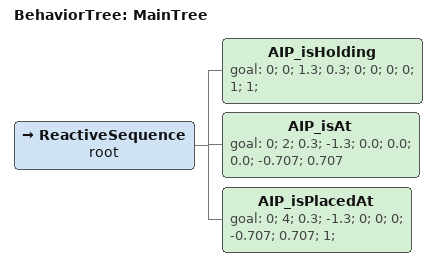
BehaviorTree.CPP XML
<root main_tree_to_execute = "MainTree" >
    <BehaviorTree ID="MainTree">
            <ReactiveSequence name="root">
                    <AIP_isHolding      goal="0; 0; 1.3; 0.3; 0; 0; 0; 0; 1; 1;"/> <!-- State value; state index; x_obj_loc; y_obj_loc; object index -->
                    <AIP_isAt           goal="0; 2; 0.3; -1.3; 0.0; 0.0; 0.0; -0.707; 0.707"/> <!-- State value; state index; x, y, z, quaternion xyzw -->
                    <AIP_isPlacedAt     goal="0; 4; 0.3; -1.3; 0; 0; 0; -0.707; 0.707; 1;"/> <!-- State value; state index; x_obj_loc; y_obj_loc; object index -->
            </ReactiveSequence>
    </BehaviorTree>
</root>
